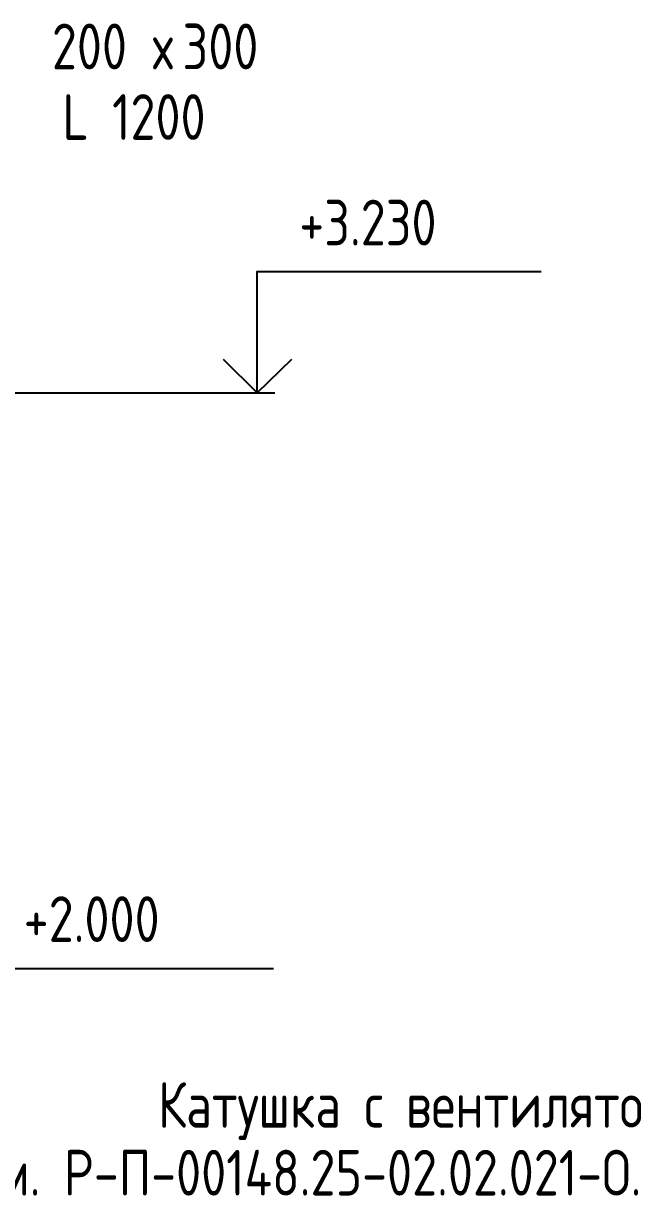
# Model space of a CAD drawing. Header units: metres. Extents: x 20 to 415, y 5 to 292.
# Drawn here: x 211.72 to 229.51, y 115.9 to 150.04 of the extents above; entities that cross this region are included whole.
import ezdxf

# ---------------------------------------------------------------- set-up
doc = ezdxf.new("R2010")
doc.units = ezdxf.units.M
doc.layers.add('ОБОЗНАЧЕНИЯ', color=7, linetype='Continuous')
doc.styles.add('GOST', font='isocpeur.ttf')

msp = doc.modelspace()

# ---------------------------------------------------------------- linework, layer by layer
at = {"layer": 'ОБОЗНАЧЕНИЯ'}
for points in [[(218.53, 139.276), (218.53, 142.817), (226.794, 142.817)], [(217.543, 140.263), (218.53, 139.276), (219.539, 140.263)], [(208.249, 139.276), (219.045, 139.276)], [(210.524, 118.971), (210.524, 122.513), (219.002, 122.513)]]:
    msp.add_lwpolyline(points, dxfattribs=at)

# ---------------------------------------------------------------- texts
at = {"layer": 'ОБОЗНАЧЕНИЯ', "style": 'GOST', "width": 0.8}
for s, height, p in [('200', 1.3315, (212.552, 148.704)), ('300', 1.3315, (216.354, 148.704)), ('х', 1.331, (215.488, 148.704)), ('L 1200', 1.3315, (212.861, 146.649)), ('+3.230', 1.3315, (219.754, 143.574)), ('+2.000', 1.3315, (211.733, 123.283)), ('Катушка с вентилятором', 1.33146, (215.643, 117.874)), ('см. Р-П-00148.25-02.02.021-О.ОВ3-ОЛ04', 1.33146, (210.435, 115.896))]:
    msp.add_text(s, height=height, dxfattribs=at).set_placement(p)

doc.saveas('drawing.dxf')
